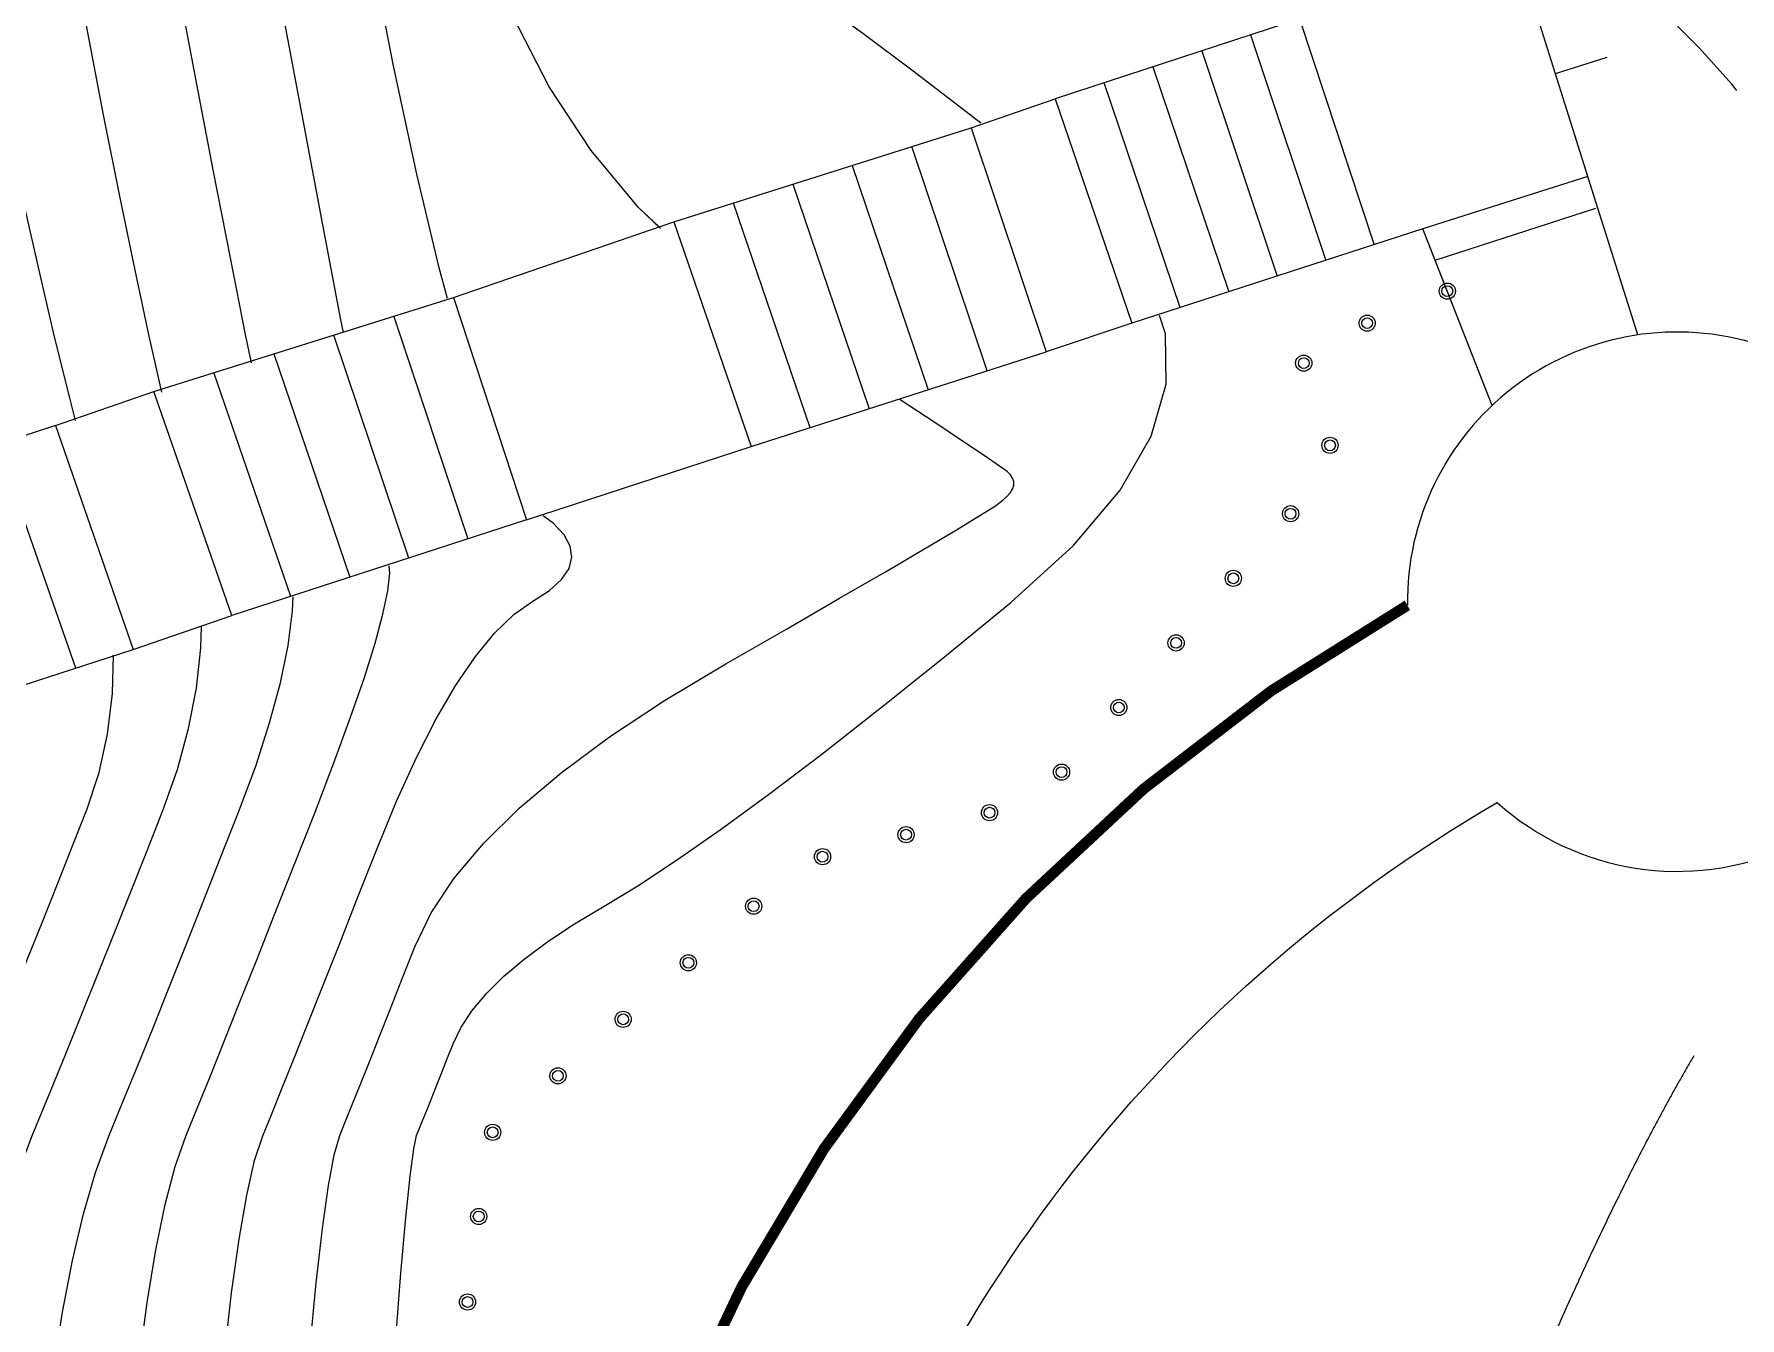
# Model space of a CAD drawing. Extents: x 351134 to 737836, y 2693212 to 3319468.
# Drawn here: x 624113 to 655725, y 2833301 to 2857102 of the extents above; entities that cross this region are included whole.
import ezdxf

# ---------------------------------------------------------------- set-up
doc = ezdxf.new("R2010")
doc.units = 0
doc.linetypes.add('0', pattern=[1, 1])
doc.linetypes.add('DASH', pattern=[0.35, 0.25, -0.1])
for name, color, linetype in [('00景观层', 10, 'CONTINUOUS'), ('DGX', 8, 'CONTINUOUS'), ('DLSS', 4, 'CONTINUOUS'), ('原有道路', 7, 'CONTINUOUS'), ('地貌3', 4, '0'), ('居民地', 4, '0'), ('房屋2', 8, '0'), ('道路', 1, 'CONTINUOUS')]:
    doc.layers.add(name, color=color, linetype=linetype)

msp = doc.modelspace()

# ---------------------------------------------------------------- linework, layer by layer
at = {"layer": '00景观层', "color": 1, "linetype": '0'}
for points, elevation in [([(652907.9765668954, 2854463.641622401), (651594.2746889316, 2858645.742620322), (650075.5493362881, 2858218.484083978)], -8751.51477050781), ([(653272.3009792485, 2853303.833972301), (651594.2746889316, 2858645.742619845), (650075.5493362881, 2858218.484083978)], -8751.514770507809)]:
    msp.add_lwpolyline(points, dxfattribs=dict(at, elevation=elevation))
at = {"layer": '00景观层', "linetype": 'Continuous', "flags": 128}
for points, elevation in [([(648661.5405512378, 2857747.934273222), (643037.9255878925, 2855904.080724716)], -8692.951538085934), ([(648661.5405441797, 2857747.934276406), (643037.9255808396, 2855904.080727883)], -8692.951538085934), ([(646657.715301156, 2857090.926223278), (648051.1980793476, 2852906.664595604)], -7731.296874999996), ([(646657.7152940996, 2857090.926226456), (648051.1980723033, 2852906.664598784)], -7731.296874999996), ([(647562.6627295017, 2857387.637598038), (648950.3758263588, 2853198.137178898)], -8212.116577148434), ([(647562.6627224446, 2857387.637601217), (648950.3758193138, 2853198.137182081)], -8212.116577148434), ([(645752.7678659933, 2856794.214851692), (647152.0203252928, 2852615.192015489)], -7250.461914062496), ([(645752.7678730488, 2856794.214848518), (647152.0203323364, 2852615.19201231)], -7250.461914062496), ([(644847.8204443455, 2856497.503474236), (646252.8425854445, 2852323.71942997)], -6769.626953124996), ([(644847.8204372909, 2856497.503477408), (646252.8425784018, 2852323.719433146)], -6769.626953124996), ([(645353.6648385525, 2852032.246847153), (643942.873016119, 2856200.792099476)], -6273.777343749996), ([(645353.6648315107, 2852032.246850326), (643942.8730090656, 2856200.792102644)], -6273.777343749996), ([(641481.1529437304, 2855365.433260441), (643037.9255878925, 2855904.080724716)], -5820.377685546872), ([(641481.1529366793, 2855365.433263603), (643037.9255808396, 2855904.080727883)], -5820.377685546872), ([(643037.9255878925, 2855904.080724716), (644454.4870915413, 2851740.774263382)], -5807.97229003906), ([(643037.9255808396, 2855904.080727883), (644454.4870845005, 2851740.774266552)], -5807.97229003906), ([(635969.5502774715, 2853621.586573601), (641481.1529437304, 2855365.433260441)], -2959.873535156248), ([(635969.5502704249, 2853621.586576748), (641481.1529366793, 2855365.433263603)], -2959.873535156248), ([(641481.1529437304, 2855365.433260441), (642868.9337251186, 2851211.235729218)], -5820.377685546872), ([(641481.1529366793, 2855365.433263603), (642868.9337180792, 2851211.235732383)], -5820.377685546872), ([(641775.7201412916, 2850859.678783894), (640378.8324104548, 2855016.663922787)], -5225.956298828122), ([(641775.7201342529, 2850859.678787057), (640378.8324034046, 2855016.663925946)], -5225.956298828122), ([(639276.5118771791, 2854667.894585133), (640682.506557703, 2850508.121839046)], -4676.182128906247), ([(639276.51187013, 2854667.894588289), (640682.5065506655, 2850508.121842206)], -4676.182128906247), ([(638174.1913368551, 2854319.125251586), (639589.2929670778, 2850156.564895926)], -4104.069091796872), ([(638174.1913439035, 2854319.125248432), (639589.2929741144, 2850156.564892769)], -4104.069091796872), ([(652907.9765739441, 2854463.641619205), (652907.9765739441, 2854463.641619205), (649849.5535732508, 2853489.609762669)], -9500.919677734371), ([(652907.9765668954, 2854463.641622401), (652907.9765668954, 2854463.641622401), (649849.5535662048, 2853489.609765855)], -9500.919677734371), ([(638496.0793907642, 2849805.007947922), (637071.8708107471, 2853970.355909824)], -3531.498291015622), ([(638496.0793837288, 2849805.007951075), (637071.8708036998, 2853970.355912974)], -3531.498291015622), ([(631888.2064468861, 2852215.761637688), (635969.5502774715, 2853621.586573601)], -2973.92687988281), ([(631888.2064398439, 2852215.761640823), (635969.5502704249, 2853621.586576748)], -2973.92687988281), ([(635969.5502774715, 2853621.586573601), (637402.8658071756, 2849453.451001644)], -2959.873535156248), ([(635969.5502704249, 2853621.586576748), (637402.8658001411, 2849453.451004795)], -2959.873535156248), ([(650076.1415477879, 2852913.522018759), (653057.4521534308, 2853876.865382528)], -9056.995727539059), ([(650076.1415548325, 2852913.522015572), (653057.4521604776, 2853876.865379333)], -9056.995727539059), ([(649849.5535732508, 2853489.609762669), (644454.4870915413, 2851740.774263382)], -8700.519897460934), ([(649849.5535662048, 2853489.609765855), (644454.4870845005, 2851740.774266552)], -8700.519897460934), ([(651075.1573865816, 2850373.578037172), (649849.5535732508, 2853489.609762669)], -9413.456298828121), ([(633240.8181613684, 2848099.321864605), (627775.835085988, 2846322.964940071), (626330.3555314541, 2850477.508382797), (631888.2064468861, 2852215.761637688)], -2975.254394531248), ([(633240.8181543378, 2848099.321867744), (627775.8350789626, 2846322.964943195), (626330.3555244165, 2850477.508385916), (631888.2064398439, 2852215.761640823)], -2975.254394531248), ([(631888.2064468861, 2852215.761637688), (633240.8181613684, 2848099.321864605)], -2973.92687988281), ([(631888.2064398439, 2852215.761640823), (633240.8181543378, 2848099.321867744)], -2973.92687988281), ([(630776.6362639666, 2851868.110987663), (632147.8215464354, 2847744.050478935)], -2416.279174804685), ([(630776.6362569253, 2851868.110990795), (632147.8215394057, 2847744.050482071)], -2416.279174804685), ([(644454.4870915413, 2851740.774263382), (642868.9337251186, 2851211.235729218)], -5788.425781249997), ([(631054.8249312639, 2847388.779093742), (629665.0660808086, 2851520.460335255)], -1836.338378906248), ([(631054.8249242352, 2847388.779096875), (629665.0660737685, 2851520.460338383)], -1836.338378906248), ([(628553.4958974123, 2851172.809684753), (629961.8283162117, 2847033.50770998)], -1300.999023437498), ([(628553.4958903731, 2851172.809687879), (629961.8283091842, 2847033.507713109)], -1300.999023437498), ([(637402.8658071756, 2849453.451001644), (642868.9337251186, 2851211.235729218)], -2966.678955078123), ([(637402.8658001411, 2849453.451004795), (642868.9337180792, 2851211.235732383)], -2966.678955078123), ([(628868.8317015171, 2846678.236324787), (627441.9257144928, 2850825.159033775)], -697.4223632812481), ([(628868.8316944905, 2846678.236327914), (627441.9257074546, 2850825.159036897)], -697.4223632812481), ([(624507.1889493465, 2849842.801962376), (626330.3555314541, 2850477.508382797)], -201.9999999999981), ([(624507.1889423111, 2849842.801965489), (626330.3555244165, 2850477.508385916)], -201.9999999999981), ([(624507.1889423111, 2849842.801965489), (618100.7527458703, 2847737.31527352), (619563.2430004035, 2843624.939213038), (625945.8830514052, 2845694.867703695)], -201.9999999999981), ([(624507.1889493465, 2849842.801962376), (618100.7527529001, 2847737.315270424), (619563.2430074215, 2843624.939209938), (625945.8830584288, 2845694.867700577)], -201.9999999999981), ([(624507.1889493465, 2849842.801962376), (625945.8830584288, 2845694.867700577)], -201.9999999999981), ([(624507.1889423111, 2849842.801965489), (625945.8830514052, 2845694.867703695)], -201.9999999999981), ([(623428.2501718998, 2849500.9156003), (624882.1097166538, 2845349.879619598)], 346.0651855468768), ([(623428.2501648653, 2849500.91560341), (624882.109709631, 2845349.879622713)], 346.0651855468768), ([(633240.8181613684, 2848099.321864605), (637402.8658071756, 2849453.451001644)], -2975.254394531248), ([(633240.8181543378, 2848099.321867744), (637402.8658001411, 2849453.451004795)], -2975.254394531248), ([(625945.8830584288, 2845694.867700577), (627775.835085988, 2846322.964940071)], -133.7016601562482), ([(625945.8830514052, 2845694.867703695), (627775.8350789626, 2846322.964943195)], -133.7016601562482)]:
    msp.add_lwpolyline(points, dxfattribs=dict(at, elevation=elevation))
at = {"layer": '00景观层', "color": 2, "linetype": '0'}
for points, elevation in [([(648661.5405441797, 2857747.934276406), (643037.9255808396, 2855904.080727883)], -8692.951538085936), ([(648661.5405442077, 2857747.934276318), (643037.925581078, 2855904.08072836)], -8692.951538085934), ([(646657.7152940996, 2857090.926226456), (648051.1980723033, 2852906.664599262)], -7731.296874999998), ([(646657.7152942193, 2857090.926226455), (648051.198072542, 2852906.664598785)], -7731.296874999996), ([(647562.6627224446, 2857387.637601217), (648950.3758191946, 2853198.137182081)], -8212.116577148436), ([(647562.6627225638, 2857387.637601217), (648950.3758193138, 2853198.137182081)], -8212.116577148434), ([(645752.7678658743, 2856794.214852169), (647152.0203252928, 2852615.192015965)], -7250.461914062498), ([(645752.7678661128, 2856794.21485217), (647152.0203255313, 2852615.192015489)], -7250.461914062496), ([(644847.8204374101, 2856497.503477408), (646252.8425782826, 2852323.719433622)], -6769.626953124998), ([(644847.8204375294, 2856497.503477408), (646252.842578521, 2852323.719433146)], -6769.626953124996), ([(645353.6648313915, 2852032.246850327), (643942.8730091848, 2856200.792102645)], -6273.777343749998), ([(645353.6648315107, 2852032.246850326), (643942.8730093038, 2856200.792102644)], -6273.777343749996), ([(641481.1529365601, 2855365.433263604), (643037.9255808396, 2855904.080727883)], -5820.377685546873), ([(641481.1529366793, 2855365.433263603), (643037.925581078, 2855904.08072836)], -5820.377685546872), ([(643037.9255808396, 2855904.080727883), (644454.487084381, 2851740.774267029)], -5807.972290039061), ([(643037.925581078, 2855904.08072836), (644454.4870845005, 2851740.774266552)], -5807.97229003906), ([(635969.5502704249, 2853621.586576748), (641481.1529365601, 2855365.433263604)], -2959.873535156248), ([(635969.5502706636, 2853621.586576748), (641481.1529366793, 2855365.433263603)], -2959.873535156248), ([(641481.1529365601, 2855365.433263604), (642868.933717841, 2851211.235732861)], -5820.377685546873), ([(641481.1529366793, 2855365.433263603), (642868.9337181984, 2851211.235732384)], -5820.377685546872), ([(641775.7201341337, 2850859.678787534), (640378.832403285, 2855016.663925946)], -5225.956298828123), ([(641775.7201343724, 2850859.678787056), (640378.8324034046, 2855016.663925946)], -5225.956298828122), ([(639276.5118700108, 2854667.894588766), (640682.5065506655, 2850508.121842206)], -4676.182128906248), ([(639276.51187013, 2854667.894588289), (640682.5065509039, 2850508.121842206)], -4676.182128906247), ([(638174.1913368553, 2854319.125251109), (639589.2929669588, 2850156.564896402)], -4104.069091796873), ([(638174.1913368551, 2854319.125251586), (639589.2929670778, 2850156.564895926)], -4104.069091796872), ([(653830.9554862031, 2851525.386661654), (652907.9765671338, 2854463.641622401), (649849.5535662048, 2853489.609765855)], -9500.919677734371), ([(638496.0793834901, 2849805.007951075), (637071.8708035806, 2853970.355913451)], -3531.498291015623), ([(638496.0793837288, 2849805.007951075), (637071.8708036998, 2853970.355912974)], -3531.498291015622), ([(631888.2064398439, 2852215.761640823), (635969.5502704249, 2853621.586576748)], -2973.926879882811), ([(631888.2064399628, 2852215.761640823), (635969.5502706636, 2853621.586576748)], -2973.92687988281), ([(635969.5502704249, 2853621.586576748), (637402.8658001411, 2849453.451005273)], -2959.873535156248), ([(635969.5502706636, 2853621.586576748), (637402.8658002606, 2849453.451004795)], -2959.873535156248), ([(650076.1415477879, 2852913.522018759), (653057.4521534308, 2853876.865382052)], -9056.99572753906), ([(650076.1415479076, 2852913.522018282), (653057.45215355, 2853876.865382529)], -9056.995727539059), ([(649849.5535660856, 2853489.609766332), (644454.487084381, 2851740.774267029)], -8700.519897460936), ([(649849.5535662048, 2853489.609765855), (644454.4870845005, 2851740.774266552)], -8700.519897460934), ([(650302.7295297291, 2852337.434271185), (649849.5535660856, 2853489.609766332)], -9413.456298828123), ([(651135.7906488582, 2850219.421216901), (649849.5535662048, 2853489.609765855)], -9413.456298828121), ([(633240.8181543376, 2848099.321868221), (627775.8350789626, 2846322.964943195), (626330.3555242976, 2850477.508386393), (631888.2064398439, 2852215.761640823)], -2975.254394531248), ([(633240.8181543378, 2848099.321867744), (627775.835079201, 2846322.964943195), (626330.3555244165, 2850477.508385916), (631888.2064399628, 2852215.761640823)], -2975.254394531248), ([(631888.2064398439, 2852215.761640823), (633240.8181543376, 2848099.321868221)], -2973.926879882811), ([(631888.2064399628, 2852215.761640823), (633240.8181543378, 2848099.321867744)], -2973.92687988281), ([(630776.6362568061, 2851868.110990318), (632147.8215392865, 2847744.050482548)], -2416.279174804686), ([(630776.6362569253, 2851868.110990318), (632147.821539525, 2847744.050482071)], -2416.279174804685), ([(631054.8249242355, 2847388.779097351), (629665.0660736491, 2851520.460338861)], -1836.338378906248), ([(631054.8249244739, 2847388.779096875), (629665.0660740067, 2851520.460338383)], -1836.338378906248), ([(628553.4958903731, 2851172.809687879), (629961.8283091842, 2847033.507713109)], -1300.999023437498), ([(628553.4958904919, 2851172.809687402), (629961.8283091842, 2847033.507713109)], -1300.999023437498), ([(637402.8658001411, 2849453.451005273), (642868.933717841, 2851211.235732861)], -2966.678955078123), ([(637402.8658002606, 2849453.451004795), (642868.9337181984, 2851211.235732384)], -2966.678955078123), ([(628868.8316941329, 2846678.236328391), (627441.9257073354, 2850825.159037374)], -697.4223632812482), ([(628868.8316944905, 2846678.236327914), (627441.9257075738, 2850825.159036897)], -697.4223632812481), ([(624507.1889421919, 2849842.801965967), (626330.3555242976, 2850477.508386393)], -201.9999999999982), ([(624507.1889423111, 2849842.801965489), (626330.3555244165, 2850477.508385916)], -201.9999999999981), ([(624507.1889421919, 2849842.801965967), (618100.7527456323, 2847737.315273996), (619563.2430004035, 2843624.939213514), (625945.8830514052, 2845694.867703695)], -201.9999999999982), ([(624507.1889423111, 2849842.801965489), (618100.7527458703, 2847737.31527352), (619563.2430006419, 2843624.939213038), (625945.8830516434, 2845694.867703695)], -201.9999999999981), ([(624507.1889421919, 2849842.801965967), (625945.8830514052, 2845694.867703695)], -201.9999999999982), ([(624507.1889423111, 2849842.801965489), (625945.8830516434, 2845694.867703695)], -201.9999999999981), ([(623428.2501647458, 2849500.915603411), (624882.109709512, 2845349.879622714)], 346.0651855468768), ([(623428.2501648653, 2849500.91560341), (624882.109709631, 2845349.879622713)], 346.0651855468768), ([(633240.8181543376, 2848099.321868221), (637402.8658001411, 2849453.451005273)], -2975.254394531248), ([(633240.8181543378, 2848099.321867744), (637402.8658002606, 2849453.451004795)], -2975.254394531248), ([(625945.8830514052, 2845694.867703695), (627775.8350789626, 2846322.964943195)], -133.7016601562482), ([(625945.8830516434, 2845694.867703695), (627775.835079201, 2846322.964943195)], -133.7016601562482)]:
    msp.add_lwpolyline(points, dxfattribs=dict(at, elevation=elevation))
at = {"layer": '00景观层', "color": 250, "linetype": 'DASH', "ltscale": 50000}
for points, knots in [([(672954.1006679229, 2856991.94271416), (672957.3019450794, 2856569.886486728), (672823.0870642416, 2852907.483209752), (668667.9088175469, 2844964.366569059), (658949.9143635604, 2839355.399143767), (654235.2800883211, 2829411.835070733), (653133.4840955288, 2823443.635614592), (652643.5752487537, 2820478.915531856)], [5563.053060721144, 5563.053060721144, 5563.053060721144, 5563.053060721144, 6842.230669250325, 16689.12795896348, 30313.28045193079, 39512.19597872193, 48533.44270348714, 48533.44270348714, 48533.44270348714, 48533.44270348714]), ([(666376.585176199, 2851222.804015316), (664530.2071818943, 2847807.416416446), (658021.4290353508, 2843702.14468052), (652541.3765383118, 2834300.155197407), (650217.4788151371, 2827929.143553077), (648810.0692887291, 2823915.448791781)], [10410.34687703525, 10410.34687703525, 10410.34687703525, 10410.34687703525, 22866.81531140978, 30449.72589427864, 43151.34596097599, 43151.34596097599, 43151.34596097599, 43151.34596097599])]:
    msp.add_open_spline(points, degree=3, knots=knots, dxfattribs=at)
at = {"layer": 'DGX', "color": 8, "linetype": 'Continuous'}
for points in [[(635723.1243003607, 2853498.981527805), (635311.7806924582, 2853890.296512127), (634436.7363557816, 2854944.746148109), (633661.1136120558, 2856126.626954079), (632984.9124610424, 2857435.938929558), (632408.1329028606, 2858872.6820755), (631930.7749375105, 2860436.856391907), (631552.8385651112, 2862128.461877823), (631152.8023519516, 2863844.571421623), (630609.1448646784, 2865482.257909298), (629921.8661034107, 2867041.521341324), (629090.9660679102, 2868522.361717701), (628116.444758296, 2869924.779038906), (626998.3021745682, 2871248.773304462), (625736.5383166075, 2872494.34451437), (624331.1531846523, 2873661.492668629), (622928.9917283058, 2874738.088698864)], [(635723.1243003607, 2853498.981527805), (635311.7806924582, 2853890.296512127), (634436.7363557816, 2854944.746148109), (633661.1136120558, 2856126.626954079), (632984.9124610424, 2857435.938929558), (632408.1329028606, 2858872.6820755), (631930.7749375105, 2860436.856391907), (631552.8385651112, 2862128.461877823), (631152.8023519516, 2863844.571421623), (630609.1448646784, 2865482.257909298), (629921.8661034107, 2867041.521341324), (629090.9660679102, 2868522.361717701), (628116.444758296, 2869924.779038906), (626998.3021745682, 2871248.773304462), (625736.5383166075, 2872494.34451437), (624331.1531846523, 2873661.492668629), (622928.9917283058, 2874738.088698864)], [(635723.1243003607, 2853498.981527805), (635311.7806924582, 2853890.296512127), (634436.7363557816, 2854944.746148109), (633661.1136120558, 2856126.626954079), (632984.9124610424, 2857435.938929558), (632408.1329028606, 2858872.6820755), (631930.7749375105, 2860436.856391907), (631552.8385651112, 2862128.461877823), (631152.8023519516, 2863844.571421623), (630609.1448646784, 2865482.257909298), (629921.8661034107, 2867041.521341324), (629090.9660679102, 2868522.361717701), (628116.444758296, 2869924.779038906), (626998.3021745682, 2871248.773304462), (625736.5383166075, 2872494.34451437), (624331.1531846523, 2873661.492668629), (622928.9917283058, 2874738.088698864)], [(635723.1243003607, 2853498.981527805), (635311.7806924582, 2853890.296512127), (634436.7363557816, 2854944.746148109), (633661.1136120558, 2856126.626954079), (632984.9124610424, 2857435.938929558), (632408.1329028606, 2858872.6820755), (631930.7749375105, 2860436.856391907), (631552.8385651112, 2862128.461877823), (631152.8023519516, 2863844.571421623), (630609.1448646784, 2865482.257909298), (629921.8661034107, 2867041.521341324), (629090.9660679102, 2868522.361717701), (628116.444758296, 2869924.779038906), (626998.3021745682, 2871248.773304462), (625736.5383166075, 2872494.34451437), (624331.1531846523, 2873661.492668629), (622928.9917283058, 2874738.088698864)], [(635723.1243003607, 2853498.981527805), (635311.7806924582, 2853890.296512127), (634436.7363557816, 2854944.746148109), (633661.1136120558, 2856126.626954079), (632984.9124610424, 2857435.938929558), (632408.1329028606, 2858872.6820755), (631930.7749375105, 2860436.856391907), (631552.8385651112, 2862128.461877823), (631152.8023519516, 2863844.571421623), (630609.1448646784, 2865482.257909298), (629921.8661034107, 2867041.521341324), (629090.9660679102, 2868522.361717701), (628116.444758296, 2869924.779038906), (626998.3021745682, 2871248.773304462), (625736.5383166075, 2872494.34451437), (624331.1531846523, 2873661.492668629), (622928.9917283058, 2874738.088698864)], [(635723.1243003607, 2853498.981527805), (635311.7806924582, 2853890.296512127), (634436.7363557816, 2854944.746148109), (633661.1136120558, 2856126.626954079), (632984.9124610424, 2857435.938929558), (632408.1329028606, 2858872.6820755), (631930.7749375105, 2860436.856391907), (631552.8385651112, 2862128.461877823), (631152.8023519516, 2863844.571421623), (630609.1448646784, 2865482.257909298), (629921.8661034107, 2867041.521341324), (629090.9660679102, 2868522.361717701), (628116.444758296, 2869924.779038906), (626998.3021745682, 2871248.773304462), (625736.5383166075, 2872494.34451437), (624331.1531846523, 2873661.492668629), (622928.9917283058, 2874738.088698864)], [(635723.1243003607, 2853498.981527805), (635311.7806924582, 2853890.296512127), (634436.7363557816, 2854944.746148109), (633661.1136120558, 2856126.626954079), (632984.9124610424, 2857435.938929558), (632408.1329028606, 2858872.6820755), (631930.7749375105, 2860436.856391907), (631552.8385651112, 2862128.461877823), (631152.8023519516, 2863844.571421623), (630609.1448646784, 2865482.257909298), (629921.8661034107, 2867041.521341324), (629090.9660679102, 2868522.361717701), (628116.444758296, 2869924.779038906), (626998.3021745682, 2871248.773304462), (625736.5383166075, 2872494.34451437), (624331.1531846523, 2873661.492668629), (622928.9917283058, 2874738.088698864)], [(635723.1243003607, 2853498.981527805), (635311.7806924582, 2853890.296512127), (634436.7363557816, 2854944.746148109), (633661.1136120558, 2856126.626954079), (632984.9124610424, 2857435.938929558), (632408.1329028606, 2858872.6820755), (631930.7749375105, 2860436.856391907), (631552.8385651112, 2862128.461877823), (631152.8023519516, 2863844.571421623), (630609.1448646784, 2865482.257909298), (629921.8661034107, 2867041.521341324), (629090.9660679102, 2868522.361717701), (628116.444758296, 2869924.779038906), (626998.3021745682, 2871248.773304462), (625736.5383166075, 2872494.34451437), (624331.1531846523, 2873661.492668629), (622928.9917283058, 2874738.088698864)], [(635723.1243003607, 2853498.981527805), (635311.7806924582, 2853890.296512127), (634436.7363557816, 2854944.746148109), (633661.1136120558, 2856126.626954079), (632984.9124610424, 2857435.938929558), (632408.1329028606, 2858872.6820755), (631930.7749375105, 2860436.856391907), (631552.8385651112, 2862128.461877823), (631152.8023519516, 2863844.571421623), (630609.1448646784, 2865482.257909298), (629921.8661034107, 2867041.521341324), (629090.9660679102, 2868522.361717701), (628116.444758296, 2869924.779038906), (626998.3021745682, 2871248.773304462), (625736.5383166075, 2872494.34451437), (624331.1531846523, 2873661.492668629), (622928.9917283058, 2874738.088698864)], [(635723.1243003607, 2853498.981527805), (635311.7806924582, 2853890.296512127), (634436.7363557816, 2854944.746148109), (633661.1136120558, 2856126.626954079), (632984.9124610424, 2857435.938929558), (632408.1329028606, 2858872.6820755), (631930.7749375105, 2860436.856391907), (631552.8385651112, 2862128.461877823), (631152.8023519516, 2863844.571421623), (630609.1448646784, 2865482.257909298), (629921.8661034107, 2867041.521341324), (629090.9660679102, 2868522.361717701), (628116.444758296, 2869924.779038906), (626998.3021745682, 2871248.773304462), (625736.5383166075, 2872494.34451437), (624331.1531846523, 2873661.492668629), (622928.9917283058, 2874738.088698864)], [(635723.1243003607, 2853498.981527805), (635311.7806924582, 2853890.296512127), (634436.7363557816, 2854944.746148109), (633661.1136120558, 2856126.626954079), (632984.9124610424, 2857435.938929558), (632408.1329028606, 2858872.6820755), (631930.7749375105, 2860436.856391907), (631552.8385651112, 2862128.461877823), (631152.8023519516, 2863844.571421623), (630609.1448646784, 2865482.257909298), (629921.8661034107, 2867041.521341324), (629090.9660679102, 2868522.361717701), (628116.444758296, 2869924.779038906), (626998.3021745682, 2871248.773304462), (625736.5383166075, 2872494.34451437), (624331.1531846523, 2873661.492668629), (622928.9917283058, 2874738.088698864)], [(635723.1243003607, 2853498.981527805), (635311.7806924582, 2853890.296512127), (634436.7363557816, 2854944.746148109), (633661.1136120558, 2856126.626954079), (632984.9124610424, 2857435.938929558), (632408.1329028606, 2858872.6820755), (631930.7749375105, 2860436.856391907), (631552.8385651112, 2862128.461877823), (631152.8023519516, 2863844.571421623), (630609.1448646784, 2865482.257909298), (629921.8661034107, 2867041.521341324), (629090.9660679102, 2868522.361717701), (628116.444758296, 2869924.779038906), (626998.3021745682, 2871248.773304462), (625736.5383166075, 2872494.34451437), (624331.1531846523, 2873661.492668629), (622928.9917283058, 2874738.088698864)], [(635723.1243003607, 2853498.981527805), (635311.7806924582, 2853890.296512127), (634436.7363557816, 2854944.746148109), (633661.1136120558, 2856126.626954079), (632984.9124610424, 2857435.938929558), (632408.1329028606, 2858872.6820755), (631930.7749375105, 2860436.856391907), (631552.8385651112, 2862128.461877823), (631152.8023519516, 2863844.571421623), (630609.1448646784, 2865482.257909298), (629921.8661034107, 2867041.521341324), (629090.9660679102, 2868522.361717701), (628116.444758296, 2869924.779038906), (626998.3021745682, 2871248.773304462), (625736.5383166075, 2872494.34451437), (624331.1531846523, 2873661.492668629), (622928.9917283058, 2874738.088698864)], [(635723.1243003607, 2853498.981527805), (635311.7806924582, 2853890.296512127), (634436.7363557816, 2854944.746148109), (633661.1136120558, 2856126.626954079), (632984.9124610424, 2857435.938929558), (632408.1329028606, 2858872.6820755), (631930.7749375105, 2860436.856391907), (631552.8385651112, 2862128.461877823), (631152.8023519516, 2863844.571421623), (630609.1448646784, 2865482.257909298), (629921.8661034107, 2867041.521341324), (629090.9660679102, 2868522.361717701), (628116.444758296, 2869924.779038906), (626998.3021745682, 2871248.773304462), (625736.5383166075, 2872494.34451437), (624331.1531846523, 2873661.492668629), (622928.9917283058, 2874738.088698864)], [(635723.1243003607, 2853498.981527805), (635311.7806924582, 2853890.296512127), (634436.7363557816, 2854944.746148109), (633661.1136120558, 2856126.626954079), (632984.9124610424, 2857435.938929558), (632408.1329028606, 2858872.6820755), (631930.7749375105, 2860436.856391907), (631552.8385651112, 2862128.461877823), (631152.8023519516, 2863844.571421623), (630609.1448646784, 2865482.257909298), (629921.8661034107, 2867041.521341324), (629090.9660679102, 2868522.361717701), (628116.444758296, 2869924.779038906), (626998.3021745682, 2871248.773304462), (625736.5383166075, 2872494.34451437), (624331.1531846523, 2873661.492668629), (622928.9917283058, 2874738.088698864)], [(635723.1243003607, 2853498.981527805), (635311.7806924582, 2853890.296512127), (634436.7363557816, 2854944.746148109), (633661.1136120558, 2856126.626954079), (632984.9124610424, 2857435.938929558), (632408.1329028606, 2858872.6820755), (631930.7749375105, 2860436.856391907), (631552.8385651112, 2862128.461877823), (631152.8023519516, 2863844.571421623), (630609.1448646784, 2865482.257909298), (629921.8661034107, 2867041.521341324), (629090.9660679102, 2868522.361717701), (628116.444758296, 2869924.779038906), (626998.3021745682, 2871248.773304462), (625736.5383166075, 2872494.34451437), (624331.1531846523, 2873661.492668629), (622928.9917283058, 2874738.088698864)], [(635723.1243003607, 2853498.981527805), (635311.7806924582, 2853890.296512127), (634436.7363557816, 2854944.746148109), (633661.1136120558, 2856126.626954079), (632984.9124610424, 2857435.938929558), (632408.1329028606, 2858872.6820755), (631930.7749375105, 2860436.856391907), (631552.8385651112, 2862128.461877823), (631152.8023519516, 2863844.571421623), (630609.1448646784, 2865482.257909298), (629921.8661034107, 2867041.521341324), (629090.9660679102, 2868522.361717701), (628116.444758296, 2869924.779038906), (626998.3021745682, 2871248.773304462), (625736.5383166075, 2872494.34451437), (624331.1531846523, 2873661.492668629), (622928.9917283058, 2874738.088698864)], [(635723.1243003607, 2853498.981527805), (635311.7806924582, 2853890.296512127), (634436.7363557816, 2854944.746148109), (633661.1136120558, 2856126.626954079), (632984.9124610424, 2857435.938929558), (632408.1329028606, 2858872.6820755), (631930.7749375105, 2860436.856391907), (631552.8385651112, 2862128.461877823), (631152.8023519516, 2863844.571421623), (630609.1448646784, 2865482.257909298), (629921.8661034107, 2867041.521341324), (629090.9660679102, 2868522.361717701), (628116.444758296, 2869924.779038906), (626998.3021745682, 2871248.773304462), (625736.5383166075, 2872494.34451437), (624331.1531846523, 2873661.492668629), (622928.9917283058, 2874738.088698864)], [(635723.1243003607, 2853498.981527805), (635311.7806924582, 2853890.296512127), (634436.7363557816, 2854944.746148109), (633661.1136120558, 2856126.626954079), (632984.9124610424, 2857435.938929558), (632408.1329028606, 2858872.6820755), (631930.7749375105, 2860436.856391907), (631552.8385651112, 2862128.461877823), (631152.8023519516, 2863844.571421623), (630609.1448646784, 2865482.257909298), (629921.8661034107, 2867041.521341324), (629090.9660679102, 2868522.361717701), (628116.444758296, 2869924.779038906), (626998.3021745682, 2871248.773304462), (625736.5383166075, 2872494.34451437), (624331.1531846523, 2873661.492668629), (622928.9917283058, 2874738.088698864)], [(635694.011477828, 2853526.676825523), (635311.7806924582, 2853890.296512127), (634436.7363557816, 2854944.746148109), (633661.1136120558, 2856126.626954079), (632984.9124610424, 2857435.938929558), (632408.1329028606, 2858872.6820755), (631930.7749375105, 2860436.856391907), (631552.8385651112, 2862128.461877823), (631152.8023519516, 2863844.571421623), (630609.1448646784, 2865482.257909298), (629921.8661034107, 2867041.521341324), (629090.9660679102, 2868522.361717701), (628116.444758296, 2869924.779038906), (626998.3021745682, 2871248.773304462), (625736.5383166075, 2872494.34451437), (624331.1531846523, 2873661.492668629), (622928.9917283058, 2874738.088698864)], [(631773.1590578556, 2852201.788677216), (631617.8950402737, 2852770.225336075), (631204.0883945227, 2854503.660728931), (630774.4988508224, 2856513.327889919), (630329.126409173, 2858799.226818085), (629820.958330512, 2861135.294741631), (629202.9818760157, 2863295.468885422), (628475.1970455647, 2865279.749250412), (627637.6038392782, 2867088.135836601), (626690.2022571564, 2868720.628643513), (625632.9922991991, 2870177.227671623), (624465.9739652872, 2871457.932920933), (623189.1472556591, 2872562.744391441)], [(629843.9641773701, 2851568.229227066), (629798.2902042866, 2851807.107896805), (629465.3986728191, 2853563.740496159), (629080.5191373825, 2855607.85693264), (628643.6515978575, 2857939.457205772), (628135.5772758722, 2860316.702544212), (627537.0773935318, 2862497.754175663), (626848.1519503593, 2864482.612100124), (626068.8009468317, 2866271.27631712), (625199.0243825912, 2867863.746827126), (624238.8222578764, 2869260.023629665), (623188.1945724487, 2870460.106724739)], [(628138.8025619984, 2851008.243677616), (628031.9711060524, 2851531.923223495), (627750.6413426399, 2852951.228279114), (627433.6619300842, 2854585.533445358), (627081.0328685045, 2856434.838722229), (626692.7541577816, 2858499.144110203), (626246.9820213318, 2860584.881742954), (625721.8726824522, 2862498.483757019), (625117.4261410236, 2864239.95015192), (624433.6423971653, 2865809.280926704), (623670.5214509964, 2867206.476083279)], [(626479.392297864, 2850463.283153534), (626247.1931860447, 2851498.94234848), (625984.7484806776, 2852725.887313366), (625702.9924811125, 2854095.348662853), (625401.9251874685, 2855607.326395988), (625081.5465996265, 2857261.820512772), (624741.8567177057, 2859058.831014156), (624358.3867666721, 2860853.060941696), (623906.6679712534, 2862499.213337898)], [(624881.3516706228, 2849938.476794243), (624766.2349274158, 2850381.194421768), (624492.9715089798, 2851490.714091301), (624216.7351517677, 2852670.266418934), (623937.5258551836, 2853919.851403713)], [(630807.3352959156, 2832840.981750488), (630910.3762885332, 2834129.713820934), (631001.4014134407, 2835158.526402473), (631080.4106711149, 2835927.419495106), (631147.4040614367, 2836436.393098831), (631202.3815841675, 2836685.44721365), (631255.7903244495, 2836816.209473133), (631318.0773668289, 2836970.30751133), (631389.2427113056, 2837147.741327763), (631469.2863577604, 2837348.510921478), (631558.2083064318, 2837572.616294384), (631656.0085572004, 2837820.057445049), (631762.6871100664, 2838090.834374428), (631878.2439652681, 2838384.947081566), (632026.9858199358, 2838692.353324413), (632233.2193717957, 2839003.010860443), (632496.9446208477, 2839316.919688702), (632818.1615669727, 2839634.079809666), (633196.8702105284, 2839954.491224289), (633633.0705510378, 2840278.153930664), (634126.7625887394, 2840605.067930698), (634677.9463236332, 2840935.233222961), (635303.160499692, 2841313.472378731), (636018.9438605309, 2841784.607969284), (636825.2964063883, 2842348.639993668), (637722.2181372643, 2843005.568452835), (638709.7090530396, 2843755.393345833), (639787.7691538334, 2844598.114673615), (640956.3984396458, 2845533.732435226), (642215.5969103575, 2846562.246632099), (643373.8642939329, 2847621.623693466), (644239.7003182173, 2848649.830051899), (644813.1049833298, 2849646.865706921), (645094.0782892704, 2850612.730658054), (645082.62023592, 2851547.424906254), (644969.306022048, 2851884.33055687)], [(629223.8559904099, 2832718.263987541), (629342.0837426186, 2833948.732223034), (629456.4362744093, 2834960.234219074), (629566.9135856628, 2835752.769976616), (629673.5156763792, 2836326.339494705), (629776.2425470352, 2836680.942773819), (629886.1684726477, 2836950.077795029), (630014.3677289486, 2837267.242539883), (630160.8403161764, 2837632.437007427), (630325.5862342119, 2838045.66119957), (630508.6054831743, 2838506.915114403), (630709.8980628252, 2839016.19875288), (630929.463973403, 2839573.512115002), (631167.3032146692, 2840178.855200768), (631473.4438574314, 2840811.559055328), (631897.9139720201, 2841450.954724312), (632440.7135586739, 2842097.042207241), (633101.8426173925, 2842749.821504116), (633881.3011479378, 2843409.292615414), (634779.089150548, 2844075.455541134), (635795.2066249847, 2844748.310281277), (636929.6535714865, 2845427.856836319), (638054.35267663, 2846072.755854607), (639041.2266273499, 2846641.667987823), (639890.2754234076, 2847134.593235493), (640601.4990650415, 2847551.531597614), (641174.8975521326, 2847892.483074665), (641610.4708846807, 2848157.447666168), (641908.219062686, 2848346.425371647), (642068.1420862675, 2848459.416191578), (642148.9514386654, 2848533.326219559), (642209.3586031199, 2848605.061546326), (642249.3635797501, 2848674.622173309), (642268.966368556, 2848742.00810051), (642268.1669695377, 2848807.219326973), (642246.965382576, 2848870.255853176), (642205.36160779, 2848931.117679596), (642143.355645299, 2848989.804805756), (642005.436634779, 2849089.796577454), (641736.0937166214, 2849274.572341442), (641335.326890707, 2849544.132096291), (640803.1361569166, 2849898.475843906), (640143.6982513666, 2850334.851212025)], [(627640.3766850233, 2832595.546226025), (627773.7911969423, 2833767.750626564), (627911.4711352587, 2834761.942037582), (628053.4165002108, 2835578.120459557), (628199.6272916794, 2836216.285891533), (628350.1035096645, 2836676.438334465), (628516.5466206074, 2837083.946116924), (628710.6580911875, 2837564.177568436), (628932.4379211664, 2838117.132688522), (629181.8861106634, 2838742.811477184), (629459.0026597977, 2839441.213935375), (629763.7875683308, 2840212.340061188), (630096.2408365011, 2841056.189856529), (630456.3624640703, 2841972.763319969), (630828.8679234982, 2842878.682175159), (631198.4726872444, 2843690.568144798), (631565.1767553091, 2844408.421228409), (631928.9801276922, 2845032.241425991), (632289.8828042746, 2845562.028738022), (632647.8847850561, 2845997.783164024), (633002.9860702753, 2846339.504703999), (633355.1866595745, 2846587.193358421), (633663.5774668455, 2846788.708598614), (633887.2494056225, 2846991.90989542), (634026.2024757862, 2847196.797250271), (634080.4366774559, 2847403.370662689), (634049.9520106316, 2847611.630132198), (633934.748475194, 2847821.575658798), (633734.8260712624, 2848033.207243443), (633547.7436615229, 2848173.411713123)]]:
    msp.add_lwpolyline(points, dxfattribs=at)
for points, elevation in [([(655666.5448920466, 2856056.018548117), (655572.8044167757, 2856170.836458683), (654976.001974225, 2856842.225477695), (654177.0815734863, 2857644.956116676), (653176.0432149172, 2858579.028376102), (651972.88689816, 2859644.442255497), (650567.6126233339, 2860841.197755337), (648960.220390439, 2862169.294875145), (647150.7101995945, 2863628.733615398), (645139.0820508003, 2865219.51397562), (643072.9156552553, 2866824.401981831), (641099.7907243967, 2868326.163659096), (639219.7072583437, 2869724.799007893), (637432.6652568579, 2871020.308027744), (635738.6647202969, 2872212.690718651), (634137.7056485415, 2873301.947081089), (633051.0623992682, 2874012.577117443)], 366000), ([(641660.7934041023, 2855448.948536396), (641308.5740361214, 2855723.162714005), (640379.6708962917, 2856433.116639137), (639493.1936248541, 2857096.813419342), (638649.1422218084, 2857714.253055573)], 368000), ([(626056.8973796368, 2832472.828464031), (626205.4986511469, 2833586.769029617), (626366.5059962273, 2834563.649855137), (626539.9194147587, 2835403.470941544), (626725.7389067411, 2836106.232287884), (626923.9644722939, 2836671.933895111), (627140.0622161627, 2837200.326895714), (627379.4982436895, 2837791.162423611), (627642.2725545168, 2838444.440477848), (627928.3851487637, 2839160.161060333), (628237.8360263109, 2839938.324169636), (628570.625187397, 2840778.929805756), (628926.7526319027, 2841681.97796917), (629306.2183597088, 2842647.468659878), (629669.9724556208, 2843592.853085518), (629978.9650042057, 2844435.582453728), (630233.1960053444, 2845175.656764507), (630432.6654592752, 2845813.076017857), (630577.3733656406, 2846347.840213776), (630667.3197247982, 2846779.949352264), (630702.5045366287, 2847109.403433323), (630690.7852735519, 2847245.172616959)], 371000), ([(623897.0396203074, 2825865.833644387), (624207.4821727276, 2829950.437772751), (624330.1767631769, 2831198.3274827), (624473.4180740118, 2832350.110702991), (624637.2061053514, 2833405.787433147), (624821.5408569574, 2834365.357673168), (625026.4223291874, 2835228.821424007), (625251.8505218029, 2835996.178684711), (625497.8254349232, 2836667.42945528), (625759.6331951618, 2837306.655778408), (626032.5599292517, 2837977.939698219), (626316.6056371927, 2838681.28121233), (626611.770318985, 2839416.680322647), (626918.0539745092, 2840184.137028217), (627235.4566038847, 2840983.651329041), (627563.9782072306, 2841815.223225594), (627903.6187841892, 2842678.8527174), (628219.6871976852, 2843531.770148754), (628477.492310524, 2844331.205863476), (628677.034122467, 2845077.159862041), (628818.3126333952, 2845769.632144451), (628901.3278436661, 2846408.622709751), (628912.2641801834, 2846667.322824478)], 372000), ([(622226.1508191355, 2827578.429640874), (622889.938768506, 2832227.392940998), (623068.9135594368, 2833224.805836201), (623276.5757178068, 2834167.065491199), (623512.9252437353, 2835054.171906471), (623777.9621369839, 2835886.125081062), (624071.6863975525, 2836662.925015926), (624379.2041740417, 2837412.984662533), (624685.6216148138, 2838164.716972351), (624990.9387198687, 2838918.121947289), (625295.1554890871, 2839673.199585438), (625598.2719225883, 2840429.949886799), (625900.2880203724, 2841188.372852325), (626201.2037824392, 2841948.468481541), (626501.0192086697, 2842710.236775398), (626769.4019399881, 2843470.687212467), (626976.0196169615, 2844226.829274178), (627120.8722394705, 2844978.662960529), (627203.9598077536, 2845726.188271046), (627215.1410002708, 2846115.919593334)], 373000), ([(620695.1230415864, 2829147.673531014), (621500.6210137606, 2833043.824239731), (621731.6105788946, 2833968.773309708), (621999.4281582832, 2834879.522388935), (622304.0737521648, 2835776.071478367), (622645.547360301, 2836658.420576096), (622998.7751530409, 2837519.313546181), (623338.6833004951, 2838351.494247437), (623665.2718025446, 2839154.962681293), (623978.5406594276, 2839929.718847275), (624278.4898709059, 2840675.762745857), (624565.1194369793, 2841393.09437561), (624838.4293577671, 2842081.713737965), (625098.4196332693, 2842741.620832443), (625319.1166821718, 2843409.604275703), (625474.5469232798, 2844122.452684402), (625564.7103567123, 2844880.166058064), (625586.6309921741, 2845586.809101582)], 374000)]:
    msp.add_lwpolyline(points, dxfattribs=dict(at, elevation=elevation))
for centre, radius in [((650302.7295366526, 2852337.434267998, -9413.456298828123), 150.0000071246177), ((650302.729536891, 2852337.434267521, -9413.456298828121), 150.0000071246177), ((650302.7295366526, 2852337.434267998, -9413.456298828123), 100.0000047497451), ((648817.3434495926, 2851742.767829418, -189527.6378173828), 150.0000071246177), ((648817.3434495926, 2851742.767829418, -189527.6378173828), 100.0000047497451), ((647642.5525518656, 2851001.65709734, -189527.6378173828), 150.0000071246177), ((647642.5525518656, 2851001.65709734, -189527.6378173828), 100.0000047497451), ((648128.8515611887, 2849477.349624157, -189527.6378173828), 150.0000071246177), ((648128.8515611887, 2849477.349624157, -189527.6378173828), 100.0000047497451), ((647398.6955971718, 2848209.952876568, -189527.6378173828), 150.0000071246177), ((647398.6955971718, 2848209.952876568, -189527.6378173828), 100.0000047497451), ((646337.5620087385, 2847012.457362175, -189527.6378173828), 150.0000071246177), ((646337.5620087385, 2847012.457362175, -189527.6378173828), 100.0000047497451), ((645276.4284205437, 2845814.961847305, -189527.6378173828), 150.0000071246177), ((645276.4284205437, 2845814.961847305, -189527.6378173828), 100.0000047497451), ((644215.2948321104, 2844617.466332436, -189527.6378173828), 150.0000071246177), ((644215.2948321104, 2844617.466332436, -189527.6378173828), 100.0000047497451), ((643154.1612440348, 2843419.970817566, -189527.6378173828), 150.0000071246177), ((643154.1612440348, 2843419.970817566, -189527.6378173828), 100.0000047497451), ((641819.0299025774, 2842667.571419239, -189527.6378173828), 150.0000071246177), ((641819.0299025774, 2842667.571419239, -189527.6378173828), 100.0000047497451), ((640271.9506671429, 2842259.471137524, -189527.6378173828), 150.0000071246177), ((640271.9506671429, 2842259.471137524, -189527.6378173828), 100.0000047497451), ((638724.8714319468, 2841851.370856762, -189527.6378173828), 150.0000071246177), ((638724.8714319468, 2841851.370856762, -189527.6378173828), 100.0000047497451), ((637447.3209536076, 2840933.118314743, -189527.6378173828), 150.0000071246177), ((637447.3209536076, 2840933.118314743, -189527.6378173828), 100.0000047497451), ((636238.328074336, 2839885.102943897, -189527.6378173828), 150.0000071246177), ((636238.328074336, 2839885.102943897, -189527.6378173828), 100.0000047497451), ((635029.3351950645, 2838837.087573051, -189527.6378173828), 150.0000071246177), ((635029.3351950645, 2838837.087573051, -189527.6378173828), 100.0000047497451), ((633820.3423155546, 2837789.072202206, -189527.6378173828), 150.0000071246177), ((633820.3423155546, 2837789.072202206, -189527.6378173828), 100.0000047497451), ((632611.3494364023, 2836741.056831837, -9288.227416992186), 150.0000071246177), ((632611.3494364023, 2836741.056831837, -9288.227416992186), 100.0000047497451), ((632352.7582212687, 2835182.081240654, -189527.6378173828), 150.0000071246177), ((632352.7582212687, 2835182.081240654, -189527.6378173828), 100.0000047497451), ((632145.3671820164, 2833595.579126358, -189527.6378173828), 150.0000071246177), ((632145.3671820164, 2833595.579126358, -189527.6378173828), 100.0000047497451)]:
    msp.add_circle(centre, radius, dxfattribs=at)
at = {"layer": 'DLSS', "linetype": 'Continuous', "const_width": 200, "flags": 128}
msp.add_lwpolyline([(634183.581620627, 2825489.720592913, -0.2159862981343572), (649564.0569561361, 2846512.258767975, -0.2159862981343572)], format="xyb", dxfattribs=at)
at = {"layer": 'DLSS', "linetype": 'Continuous'}
msp.add_arc((654563.6067358649, 2846579.355712867), 5000, 74.15737942416419, 180.7688974304628, dxfattribs=at)
at = {"layer": '原有道路', "color": 2, "linetype": '0'}
for points, elevation in [([(648661.5405512657, 2857747.934273136), (643037.925588131, 2855904.080725193)], -8692.951538085934), ([(646657.7153012753, 2857090.926223278), (648051.198079586, 2852906.664595604)], -7731.296874999996), ([(647562.6627296209, 2857387.637598038), (648950.3758263588, 2853198.137178898)], -8212.116577148434), ([(645752.767873168, 2856794.214848995), (647152.0203325748, 2852615.19201231)], -7250.461914062496), ([(644847.8204445839, 2856497.503474236), (646252.8425855637, 2852323.71942997)], -6769.626953124996), ([(645353.6648385525, 2852032.246847153), (643942.8730163574, 2856200.792099476)], -6273.777343749996), ([(641481.1529437304, 2855365.433260441), (643037.925588131, 2855904.080725193)], -5820.377685546872), ([(643037.925588131, 2855904.080725193), (644454.4870915413, 2851740.774263382)], -5807.97229003906), ([(635969.55027771, 2853621.586573601), (641481.1529437304, 2855365.433260441)], -2959.873535156248), ([(641481.1529437304, 2855365.433260441), (642868.9337252378, 2851211.235729218)], -5820.377685546872), ([(641775.7201414108, 2850859.678783894), (640378.8324104548, 2855016.663922787)], -5225.956298828122), ([(639276.5118771791, 2854667.894585133), (640682.5065579414, 2850508.121839046)], -4676.182128906247), ([(638174.1913439035, 2854319.125248432), (639589.2929741144, 2850156.564892769)], -4104.069091796872), ([(653272.3009862936, 2853303.833969105), (652907.9765741825, 2854463.641619205), (649849.5535732508, 2853489.609762669)], -9500.919677734371), ([(638496.0793907642, 2849805.007947922), (637071.8708107471, 2853970.355909824)], -3531.498291015622), ([(631888.2064470053, 2852215.761637688), (635969.55027771, 2853621.586573601)], -2973.92687988281), ([(635969.55027771, 2853621.586573601), (637402.8658072948, 2849453.451001644)], -2959.873535156248), ([(650076.1415549517, 2852913.522015095), (653057.4521605968, 2853876.865379333)], -9056.995727539059), ([(649849.5535732508, 2853489.609762669), (644454.4870915413, 2851740.774263382)], -8700.519897460934), ([(650302.729536891, 2852337.434267998), (649849.5535732508, 2853489.609762669)], -9413.456298828121), ([(633240.8181613684, 2848099.321864605), (627775.8350862265, 2846322.964940071), (626330.3555314541, 2850477.508382797), (631888.2064470053, 2852215.761637688)], -2975.254394531248), ([(631888.2064470053, 2852215.761637688), (633240.8181613684, 2848099.321864605)], -2973.92687988281), ([(630776.6362639666, 2851868.110987186), (632147.8215465546, 2847744.050478935)], -2416.279174804685), ([(644454.4870915413, 2851740.774263382), (642868.9337252378, 2851211.235729218)], -5788.425781249997), ([(631054.8249315023, 2847388.779093742), (629665.066081047, 2851520.460335255)], -1836.338378906248), ([(628553.4958975315, 2851172.809684277), (629961.8283162117, 2847033.50770998)], -1300.999023437498), ([(637402.8658072948, 2849453.451001644), (642868.9337252378, 2851211.235729218)], -2966.678955078123), ([(628868.8317015171, 2846678.236324787), (627441.925714612, 2850825.159033775)], -697.4223632812481), ([(624507.1889493465, 2849842.801962376), (626330.3555314541, 2850477.508382797)], -201.9999999999981), ([(624507.1889493465, 2849842.801962376), (618100.7527529001, 2847737.315270424), (619563.2430076599, 2843624.939209938), (625945.8830586672, 2845694.867700577)], -201.9999999999981), ([(624507.1889493465, 2849842.801962376), (625945.8830586672, 2845694.867700577)], -201.9999999999981), ([(623428.2501718998, 2849500.9156003), (624882.1097166538, 2845349.879619598)], 346.0651855468768), ([(633240.8181613684, 2848099.321864605), (637402.8658072948, 2849453.451001644)], -2975.254394531248), ([(625945.8830586672, 2845694.867700577), (627775.8350862265, 2846322.964940071)], -133.7016601562482)]:
    msp.add_lwpolyline(points, dxfattribs=dict(at, elevation=elevation))
at = {"layer": '地貌3', "color": 1, "linetype": '0'}
for p, q in [((652308.6027233601, 2856371.716824055, -189527.6378173828), (653262.6403708458, 2856671.403762817, -189527.6378173828)), ((652308.6027234793, 2856371.716823578, -189527.6378173828), (653262.640370965, 2856671.403762817, -189527.6378173828))]:
    msp.add_line(p, q, dxfattribs=at)
for points, elevation in [([(652907.9765739441, 2854463.641619205), (651594.2746959925, 2858645.74261713), (650075.5493433475, 2858218.484080791)], -8751.51477050781), ([(653272.3009862936, 2853303.833969105), (651594.2746959925, 2858645.742616653), (650075.5493433475, 2858218.484080791)], -8751.514770507809)]:
    msp.add_lwpolyline(points, dxfattribs=dict(at, elevation=elevation))
at = {"layer": '居民地', "color": 2, "linetype": '0'}
for points, elevation in [([(624507.1889492273, 2849842.801962852), (626330.3555313349, 2850477.508383274)], -201.9999999999982), ([(624507.1889492273, 2849842.801962852), (618100.7527526617, 2847737.315270901), (619563.2430074215, 2843624.939210415), (625945.8830584288, 2845694.867700577)], -201.9999999999982), ([(624507.1889492273, 2849842.801962852), (625945.8830584288, 2845694.867700577)], -201.9999999999982), ([(625945.8830584288, 2845694.867700577), (627775.835085988, 2846322.964940071)], -133.7016601562482)]:
    msp.add_lwpolyline(points, dxfattribs=dict(at, elevation=elevation))
at = {"layer": '房屋2', "color": 2, "linetype": '0'}
for points, elevation in [([(648661.5405512378, 2857747.934273222), (643037.9255878925, 2855904.080724716)], -8692.951538085936), ([(646657.715301156, 2857090.926223278), (648051.1980793476, 2852906.664596081)], -7731.296874999998), ([(647562.6627295017, 2857387.637598038), (648950.3758262396, 2853198.137178898)], -8212.116577148436), ([(645752.7678729296, 2856794.214848995), (647152.0203323364, 2852615.192012787)], -7250.461914062498), ([(644847.8204444647, 2856497.503474236), (646252.8425853252, 2852323.719430447)], -6769.626953124998), ([(645353.6648384333, 2852032.246847153), (643942.8730162382, 2856200.792099476)], -6273.777343749998), ([(641481.1529436111, 2855365.433260441), (643037.9255878925, 2855904.080724716)], -5820.377685546873), ([(643037.9255878925, 2855904.080724716), (644454.4870914221, 2851740.774263859)], -5807.972290039061), ([(635969.5502774715, 2853621.586573601), (641481.1529436111, 2855365.433260441)], -2959.873535156248), ([(641481.1529436111, 2855365.433260441), (642868.9337248802, 2851211.235729694)], -5820.377685546873), ([(641775.7201411724, 2850859.67878437), (640378.8324103355, 2855016.663922787)], -5225.956298828123), ([(639276.5118770599, 2854667.894585609), (640682.506557703, 2850508.121839046)], -4676.182128906248), ([(638174.1913439035, 2854319.125247955), (639589.2929739952, 2850156.564893246)], -4104.069091796873), ([(638496.0793905258, 2849805.007947922), (637071.8708106279, 2853970.355910301)], -3531.498291015623), ([(631888.2064468861, 2852215.761637688), (635969.5502774715, 2853621.586573601)], -2973.926879882811), ([(635969.5502774715, 2853621.586573601), (637402.8658071756, 2849453.451002121)], -2959.873535156248), ([(650076.1415548325, 2852913.522015572), (653057.4521604776, 2853876.865378857)], -9056.99572753906), ([(649849.5535731316, 2853489.609763145), (644454.4870914221, 2851740.774263859)], -8700.519897460936), ([(650302.7295367718, 2852337.434267998), (649849.5535731316, 2853489.609763145)], -9413.456298828123), ([(633240.8181613684, 2848099.321865082), (627775.835085988, 2846322.964940071), (626330.3555313349, 2850477.508383274), (631888.2064468861, 2852215.761637688)], -2975.254394531248), ([(631888.2064468861, 2852215.761637688), (633240.8181613684, 2848099.321865082)], -2973.926879882811), ([(630776.6362638474, 2851868.110987186), (632147.8215463161, 2847744.050479412)], -2416.279174804686), ([(644454.4870914221, 2851740.774263859), (642868.9337248802, 2851211.235729694)], -5788.425781249998), ([(631054.8249312639, 2847388.779094219), (629665.0660806894, 2851520.460335732)], -1836.338378906248), ([(628553.4958974123, 2851172.809684753), (629961.8283162117, 2847033.50770998)], -1300.999023437498), ([(637402.8658071756, 2849453.451002121), (642868.9337248802, 2851211.235729694)], -2966.678955078123), ([(628868.8317011595, 2846678.236325264), (627441.9257143736, 2850825.159034252)], -697.4223632812482), ([(623428.2501717806, 2849500.9156003), (624882.1097165346, 2845349.879619598)], 346.0651855468768), ([(633240.8181613684, 2848099.321865082), (637402.8658071756, 2849453.451002121)], -2975.254394531248)]:
    msp.add_lwpolyline(points, dxfattribs=dict(at, elevation=elevation))
at = {"layer": '道路', "flags": 128}
msp.add_lwpolyline([(638437.1569158627, 2826097.601222557, -0.1988096061246538), (651227.2009788757, 2842855.326090975)], format="xyb", dxfattribs=at)
at = {"layer": '道路'}
msp.add_arc((654563.6067358649, 2846579.355712867), 5000, 228.1424320114184, 359.9079634598272, dxfattribs=at)

doc.saveas('drawing.dxf')
